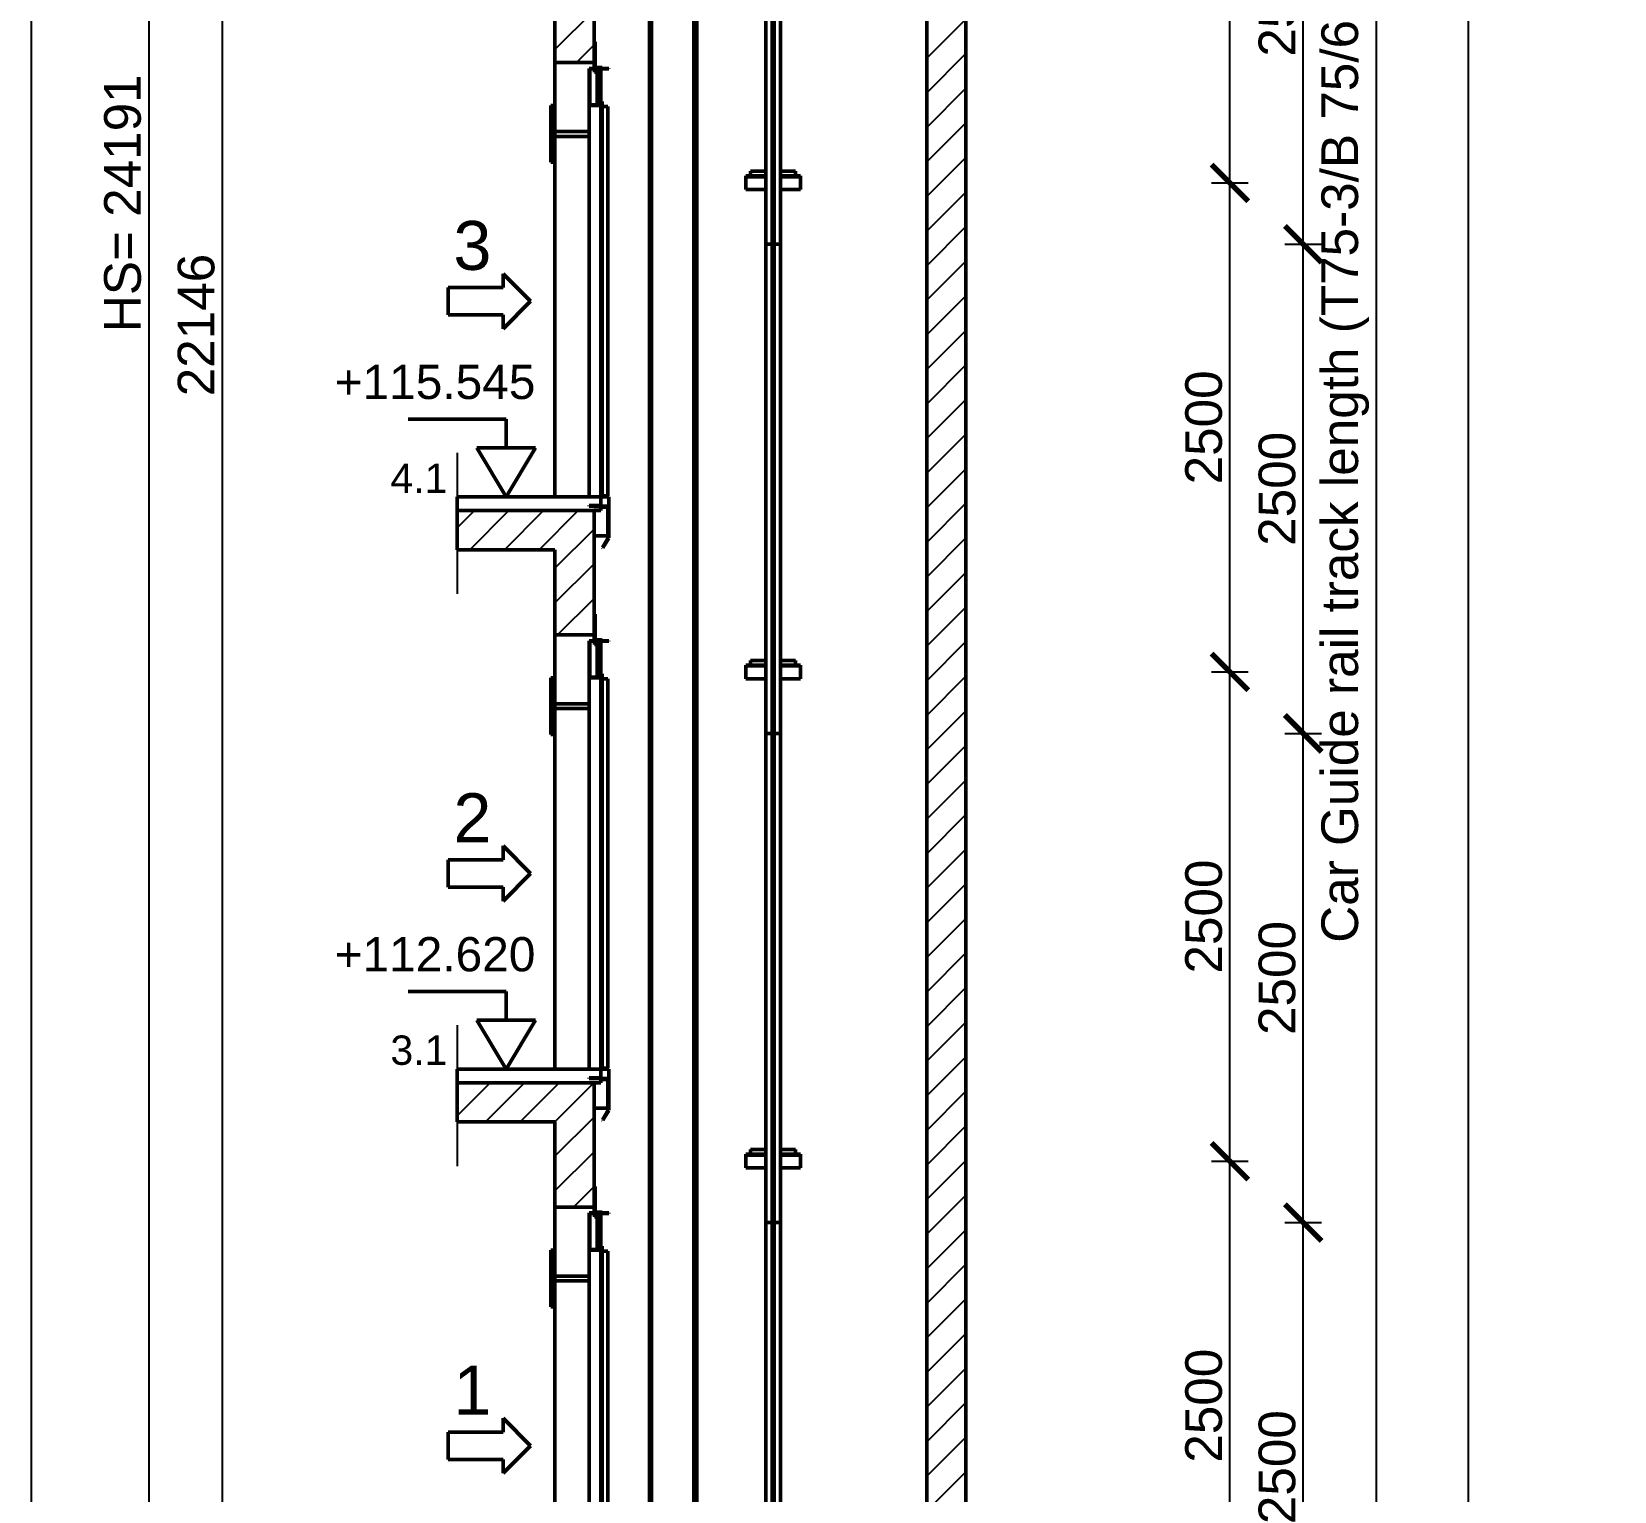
# Model space of a CAD drawing. Header units: millimetres. Extents: x -9546 to 173314, y -46180 to 27253.
# Drawn here: x 37882 to 45972, y 7129 to 14589 of the extents above; entities that cross this region are included whole.
import ezdxf
from ezdxf.enums import TextEntityAlignment as Align

# ---------------------------------------------------------------- set-up
doc = ezdxf.new("R2010")
doc.units = ezdxf.units.MM
doc.linetypes.add('AM_ISO08W050', pattern=[18, 12, -1.5, 3, -1.5])
for name, color, linetype, lineweight in [('AM_0', 7, 'Continuous', 50), ('AM_5', 3, 'Continuous', 25), ('AM_8', 1, 'Continuous', 25), ('LDCar-AM_0', 7, 'Continuous', 50), ('LDCar-AM_4', 3, 'Continuous', 25), ('LDDoorFixingPoints-AM_0', 7, 'Continuous', 50), ('LDElectricalComponents-AM_0', 7, 'Continuous', 50), ('LDGuides-AM_0', 7, 'Continuous', 50), ('LDHallButton-AM_0', 7, 'Continuous', 50), ('LDRailBrackets-AM_0', 7, 'Continuous', 50), ('LDShaft-AM_0', 7, 'Continuous', 50), ('LDShaft-AM_4', 3, 'Continuous', 25), ('LDShaft-AM_5', 3, 'Continuous', 25), ('LDShaft-AM_7', 4, 'AM_ISO08W050', 25)]:
    doc.layers.add(name, color=color, linetype=linetype, lineweight=lineweight)
doc.layers.add('AM_VIEWS', color=1, linetype='Continuous', lineweight=25, plot=False)
doc.styles.add('LD', font='ARIALUNI.ttf')
doc.dimstyles.new('LIFT', dxfattribs={"dimtxt": 2.5, "dimasz": 2.5, "dimexe": 1.25, "dimexo": 0, "dimgap": 0.5, "dimtad": 1, "dimdec": 0, "dimzin": 1, "dimdsep": 46, "dimtxsty": 'LD', "dimblk": 'ARCHTICK', "dimcen": 0, "dimdle": 1, "dimclrd": 3, "dimclre": 3, "dimclrt": 4, "dimadec": 0, "dimazin": 0, "dimtp": 0.1, "dimtm": 0.1, "dimtfac": 0.71, "dimtdec": 0, "dimtix": 1, "dimtmove": 0, "dimatfit": 3, "dimfxl": 1, "dimtolj": 1, "dimarcsym": 0})

# ---------------------------------------------------------------- blocks, each defined once
blk = doc.blocks.new('LD_20260611094835_0000033D')
at = {"layer": 'AM_8'}
for p, q in [((-200, 12881.5), (0, 13081.5)), ((1700, 12836.9), (1900, 13036.9)), ((-89.7, 12815), (0, 12904.7)), ((1700, 12660.2), (1900, 12860.2)), ((1700, 12483.4), (1900, 12683.4)), ((1700, 12306.6), (1900, 12506.6)), ((1700, 12129.8), (1900, 12329.8)), ((1700, 11953), (1900, 12153)), ((1700, 11776.3), (1900, 11976.3)), ((1700, 11599.5), (1900, 11799.5)), ((1700, 11422.7), (1900, 11622.7)), ((1700, 11245.9), (1900, 11445.9)), ((1700, 11069.2), (1900, 11269.2)), ((1700, 10892.4), (1900, 11092.4)), ((1700, 10715.6), (1900, 10915.6)), ((1700, 10538.8), (1900, 10738.8)), ((-700, 10436.9), (-611.9, 10525)), ((-635.2, 10325), (-435.2, 10525)), ((-458.4, 10325), (-258.4, 10525)), ((-281.6, 10325), (-81.6, 10525)), ((1700, 10362.1), (1900, 10562.1)), ((-200, 10229.8), (0, 10429.8)), ((1700, 10185.3), (1900, 10385.3)), ((-200, 10053), (0, 10253)), ((1700, 10008.5), (1900, 10208.5)), ((-186.3, 9890), (0, 10076.3)), ((1700, 9831.7), (1900, 10031.7)), ((-9.5, 9890), (0, 9899.5)), ((1700, 9655), (1900, 9855)), ((1700, 9478.2), (1900, 9678.2)), ((1700, 9301.4), (1900, 9501.4)), ((1700, 9124.6), (1900, 9324.6)), ((1700, 8947.8), (1900, 9147.8)), ((1700, 8771.1), (1900, 8971.1)), ((1700, 8594.3), (1900, 8794.3)), ((1700, 8417.5), (1900, 8617.5)), ((1700, 8240.7), (1900, 8440.7)), ((1700, 8064), (1900, 8264)), ((1700, 7887.2), (1900, 8087.2)), ((1700, 7710.4), (1900, 7910.4)), ((1700, 7533.6), (1900, 7733.6)), ((-700, 7431.7), (-531.7, 7600)), ((-555, 7400), (-355, 7600)), ((-378.2, 7400), (-178.2, 7600)), ((-201.4, 7400), (-1.4, 7600)), ((1700, 7356.9), (1900, 7556.9)), ((-200, 7224.6), (0, 7424.6)), ((1700, 7180.1), (1900, 7380.1)), ((-200, 7047.8), (0, 7247.8)), ((1700, 7003.3), (1900, 7203.3)), ((-106.1, 6965), (0, 7071.1)), ((1700, 6826.5), (1900, 7026.5)), ((1700, 6649.7), (1900, 6849.7)), ((1700, 6473), (1900, 6673)), ((1700, 6296.2), (1900, 6496.2)), ((1700, 6119.4), (1900, 6319.4)), ((1700, 5942.6), (1900, 6142.6)), ((1700, 5765.9), (1900, 5965.9)), ((1700, 5589.1), (1900, 5789.1)), ((1700, 5412.3), (1900, 5612.3))]:
    blk.add_line(p, q, dxfattribs=at)
blk = doc.blocks.new('LD_20260611094835_0000033E')
at = {"layer": 'LDShaft-AM_0'}
for p, q in [((1900, 0), (1900, 24391)), ((1700, 24191), (1700, 0)), ((0, 12815), (0, 13450)), ((-200, 13250), (-200, 12815)), ((-200, 12815), (-200, 12462.5)), ((-200, 12815), (-80, 12815)), ((-80, 12815), (0, 12815)), ((0, 12785), (0, 12815)), ((-200, 12462.5), (-200, 12437.5)), ((-200, 12462.5), (-25, 12462.5)), ((-200, 12437.5), (-200, 10595)), ((-25, 12437.5), (-200, 12437.5)), ((-200, 10525), (-700, 10525)), ((-700, 10525), (-700, 10325)), ((-80, 10525), (-200, 10525)), ((0, 10525), (-80, 10525)), ((0, 9890), (0, 10525)), ((-700, 10325), (-200, 10325)), ((-200, 10325), (-200, 9890)), ((-200, 9890), (-200, 9537.5)), ((-200, 9890), (-80, 9890)), ((-80, 9890), (0, 9890)), ((0, 9860), (0, 9890)), ((-200, 9537.5), (-200, 9512.5)), ((-200, 9537.5), (-25, 9537.5)), ((-200, 9512.5), (-200, 7670)), ((-25, 9512.5), (-200, 9512.5)), ((-200, 7600), (-700, 7600)), ((-700, 7600), (-700, 7400)), ((-80, 7600), (-200, 7600)), ((0, 7600), (-80, 7600)), ((0, 6965), (0, 7600)), ((-700, 7400), (-200, 7400)), ((-200, 7400), (-200, 6965)), ((-200, 6965), (-200, 6612.5)), ((-200, 6965), (-80, 6965)), ((-80, 6965), (0, 6965)), ((0, 6935), (0, 6965)), ((-200, 6612.5), (-200, 6587.5)), ((-200, 6612.5), (-25, 6612.5)), ((-200, 6587.5), (-200, 4745)), ((-25, 6587.5), (-200, 6587.5))]:
    blk.add_line(p, q, dxfattribs=at)
blk = doc.blocks.new('LD_ENTRY_L')
for p, q in [((0, 0), (-140.6, 140.6)), ((-140.6, 70.3), (-140.6, 140.6)), ((-421.5, -70.3), (-421.5, 70.3)), ((-140.6, 70.3), (-421.5, 70.3)), ((0, 0), (-140.6, -140.6)), ((-140.6, -70.3), (-421.5, -70.3)), ((-140.6, -140.6), (-140.6, -70.3))]:
    blk.add_line(p, q)
blk = doc.blocks.new('LD_20260611094835_00000353')
at = {"layer": 'LDCar-AM_0'}
blk.add_blockref('LD_ENTRY_L', (0, 0), dxfattribs=at)
at = {"layer": 'LDCar-AM_0', "style": 'LD'}
blk.add_text('1', height=250, dxfattribs=at).set_placement((-200, 160), align=Align.RIGHT)
blk = doc.blocks.new('LD_20260611094835_00000356')
at = {"layer": 'LDHallButton-AM_0'}
for p, q in [((-21, 290), (-21, 0)), ((-18, 290), (-21, 290)), ((-5, 290), (-18, 290)), ((-5, 0), (-5, 290)), ((-5, 285), (-5, 5)), ((0, 285), (-5, 285)), ((0, 5), (0, 285)), ((-21, 0), (-18, 0)), ((-18, 0), (-5, 0)), ((-5, 5), (0, 5))]:
    blk.add_line(p, q, dxfattribs=at)
blk = doc.blocks.new('LD_20260611094835_00000357')
at = {"layer": 'LDCar-AM_0'}
for p, q in [((0, 2190), (0, 2000)), ((30, 2190), (0, 2190)), ((3, 2003), (3, 2187)), ((3, 2187), (27, 2187)), ((27, 2187), (27, 2170)), ((40, 2190), (30, 2190)), ((30, 2170), (30, 2190)), ((40, 2190), (40, 2010)), ((100, 2190), (40, 2190)), ((43, 2010), (43, 2187)), ((43, 2187), (100, 2187)), ((60, 2003), (60, 2187)), ((100, 2187), (100, 2190)), ((27, 2170), (30, 2170)), ((0, 2000), (0, 0)), ((0, 2000), (66.5, 2000)), ((63.5, 2003), (3, 2003)), ((40, 2010), (43, 2010)), ((60, 0), (60, 2000)), ((66.5, 2020), (63.5, 2020)), ((63.5, 2020), (63.5, 2003)), ((66.5, 2000), (66.5, 2020)), ((66.5, 1995), (66.5, 5)), ((95, 1995), (66.5, 1995)), ((95, 5), (95, 1995)), ((0, 0), (60, 0)), ((100, 0), (60, 0)), ((60, 0), (60, -44.5)), ((66.5, 5), (95, 5)), ((100, -47.5), (100, 0)), ((60, -44.5), (0, -44.5)), ((0, -44.5), (0, -47.5)), ((0, -47.5), (60, -47.5)), ((60, -47.5), (97, -47.5)), ((97, -47.5), (97, -210)), ((100, -210), (100, -47.5)), ((97.2, -210.2), (67.2, -259.2)), ((69.8, -260.8), (99.8, -211.8)), ((97, -210), (100, -210)), ((99.8, -211.8), (97.2, -210.2)), ((67.2, -259.2), (69.8, -260.8))]:
    blk.add_line(p, q, dxfattribs=at)
blk = doc.blocks.new('LD_20260611094835_00000359')
at = {"layer": 'LDDoorFixingPoints-AM_0'}
for p, q in [((5, 35), (1, 35)), ((1, 35), (1, -100)), ((5, 35), (1, 35)), ((1, 35), (1, -100)), ((5, -96), (5, 35)), ((5, -96), (5, 35)), ((1, -100), (41, -100)), ((1, -100), (41, -100)), ((41, -96), (5, -96)), ((41, -96), (5, -96)), ((41, -100), (41, -96)), ((41, -100), (41, -96))]:
    blk.add_line(p, q, dxfattribs=at)
blk = doc.blocks.new('LD_20260611094835_0000035A')
at = {"layer": 'LDShaft-AM_4'}
blk.add_line((-700, 225), (-700, -495), dxfattribs=at)
blk = doc.blocks.new('LD_ENTRY_FLOOR_L')
for p, q in [((-150, 250), (0, 0)), ((0, 0), (150, 250))]:
    blk.add_line(p, q)
at = {"layer": 'AM_0'}
for p, q in [((0, 397.7), (-500, 397.7)), ((0, 250), (0, 397.7)), ((150, 250), (-150, 250))]:
    blk.add_line(p, q, dxfattribs=at)
blk = doc.blocks.new('LD_20260611094835_0000035C')
at = {"layer": 'LDCar-AM_0'}
blk.add_blockref('LD_ENTRY_FLOOR_L', (0, 0), dxfattribs=at)
at = {"layer": 'LDCar-AM_0', "style": 'LD'}
blk.add_text('+115.545', height=175, dxfattribs=at).set_placement((150, 500), align=Align.RIGHT)
blk = doc.blocks.new('LD_20260611094835_0000035D')
at = {"layer": 'LDCar-AM_0'}
blk.add_blockref('LD_ENTRY_L', (0, 0), dxfattribs=at)
at = {"layer": 'LDCar-AM_0', "style": 'LD'}
blk.add_text('3', height=250, dxfattribs=at).set_placement((-200, 160), align=Align.RIGHT)
blk = doc.blocks.new('LD_20260611094835_0000035E')
at = {"layer": 'LDShaft-AM_0'}
for p, q in [((-200, 0), (-700, 0)), ((-700, 0), (-700, -70)), ((-80, 0), (-200, 0)), ((0, 0), (-80, 0)), ((35, 0), (0, 0)), ((35, -70), (35, 0)), ((-700, -70), (-200, -70)), ((-200, -70), (-80, -70)), ((-80, -70), (0, -70)), ((0, -70), (35, -70))]:
    blk.add_line(p, q, dxfattribs=at)
blk = doc.blocks.new('LD_20260611094835_0000035F')
at = {"layer": 'LDShaft-AM_0'}
for p, q in [((35, 0), (0, 0)), ((0, 0), (0, -1)), ((35, -1), (35, 0)), ((0, -1), (35, -1)), ((0, -22.5), (0, -151)), ((71, -1), (35, -1)), ((71, -5), (35, -5)), ((35, -5), (71, -5)), ((71, -5), (71, -1)), ((71, -151), (71, -5)), ((0, -151), (71, -151))]:
    blk.add_line(p, q, dxfattribs=at)
blk = doc.blocks.new('LD_20260611094835_00000360')
at = {"layer": 'LDHallButton-AM_0'}
for p, q in [((-21, 290), (-21, 0)), ((-18, 290), (-21, 290)), ((-5, 290), (-18, 290)), ((-5, 0), (-5, 290)), ((-5, 285), (-5, 5)), ((0, 285), (-5, 285)), ((0, 5), (0, 285)), ((-21, 0), (-18, 0)), ((-18, 0), (-5, 0)), ((-5, 5), (0, 5))]:
    blk.add_line(p, q, dxfattribs=at)
blk = doc.blocks.new('LD_20260611094835_00000361')
at = {"layer": 'LDCar-AM_0'}
for p, q in [((0, 2190), (0, 2000)), ((30, 2190), (0, 2190)), ((3, 2003), (3, 2187)), ((3, 2187), (27, 2187)), ((27, 2187), (27, 2170)), ((40, 2190), (30, 2190)), ((30, 2170), (30, 2190)), ((40, 2190), (40, 2010)), ((100, 2190), (40, 2190)), ((43, 2010), (43, 2187)), ((43, 2187), (100, 2187)), ((60, 2003), (60, 2187)), ((100, 2187), (100, 2190)), ((27, 2170), (30, 2170)), ((0, 2000), (0, 0)), ((0, 2000), (66.5, 2000)), ((63.5, 2003), (3, 2003)), ((40, 2010), (43, 2010)), ((60, 0), (60, 2000)), ((66.5, 2020), (63.5, 2020)), ((63.5, 2020), (63.5, 2003)), ((66.5, 2000), (66.5, 2020)), ((66.5, 1995), (66.5, 5)), ((95, 1995), (66.5, 1995)), ((95, 5), (95, 1995)), ((0, 0), (60, 0)), ((100, 0), (60, 0)), ((60, 0), (60, -44.5)), ((66.5, 5), (95, 5)), ((100, -47.5), (100, 0)), ((60, -44.5), (0, -44.5)), ((0, -44.5), (0, -47.5)), ((0, -47.5), (60, -47.5)), ((60, -47.5), (97, -47.5)), ((97, -47.5), (97, -210)), ((100, -210), (100, -47.5)), ((97.2, -210.2), (67.2, -259.2)), ((69.8, -260.8), (99.8, -211.8)), ((97, -210), (100, -210)), ((99.8, -211.8), (97.2, -210.2)), ((67.2, -259.2), (69.8, -260.8))]:
    blk.add_line(p, q, dxfattribs=at)
blk = doc.blocks.new('LD_20260611094835_00000363')
at = {"layer": 'LDDoorFixingPoints-AM_0'}
for p, q in [((5, 35), (1, 35)), ((1, 35), (1, -100)), ((5, 35), (1, 35)), ((1, 35), (1, -100)), ((5, -96), (5, 35)), ((5, -96), (5, 35)), ((1, -100), (41, -100)), ((1, -100), (41, -100)), ((41, -96), (5, -96)), ((41, -96), (5, -96)), ((41, -100), (41, -96)), ((41, -100), (41, -96))]:
    blk.add_line(p, q, dxfattribs=at)
blk = doc.blocks.new('LD_20260611094835_00000364')
at = {"layer": 'LDShaft-AM_4'}
blk.add_line((-700, 225), (-700, -495), dxfattribs=at)
blk = doc.blocks.new('LD_20260611094835_00000366')
at = {"layer": 'LDCar-AM_0'}
blk.add_blockref('LD_ENTRY_L', (0, 0), dxfattribs=at)
at = {"layer": 'LDCar-AM_0', "style": 'LD'}
blk.add_text('2', height=250, dxfattribs=at).set_placement((-200, 160), align=Align.RIGHT)
blk = doc.blocks.new('LD_20260611094835_00000367')
at = {"layer": 'LDCar-AM_0'}
blk.add_blockref('LD_ENTRY_FLOOR_L', (0, 0), dxfattribs=at)
at = {"layer": 'LDCar-AM_0', "style": 'LD'}
blk.add_text('+112.620', height=175, dxfattribs=at).set_placement((150, 500), align=Align.RIGHT)
blk = doc.blocks.new('LD_20260611094835_00000368')
at = {"layer": 'LDShaft-AM_0'}
for p, q in [((-200, 0), (-700, 0)), ((-700, 0), (-700, -70)), ((-80, 0), (-200, 0)), ((0, 0), (-80, 0)), ((35, 0), (0, 0)), ((35, -70), (35, 0)), ((-700, -70), (-200, -70)), ((-200, -70), (-80, -70)), ((-80, -70), (0, -70)), ((0, -70), (35, -70))]:
    blk.add_line(p, q, dxfattribs=at)
blk = doc.blocks.new('LD_20260611094835_00000369')
at = {"layer": 'LDShaft-AM_0'}
for p, q in [((35, 0), (0, 0)), ((0, 0), (0, -1)), ((35, -1), (35, 0)), ((0, -1), (35, -1)), ((0, -22.5), (0, -151)), ((71, -1), (35, -1)), ((71, -5), (35, -5)), ((35, -5), (71, -5)), ((71, -5), (71, -1)), ((71, -151), (71, -5)), ((0, -151), (71, -151))]:
    blk.add_line(p, q, dxfattribs=at)
blk = doc.blocks.new('LD_20260611094835_0000036A')
at = {"layer": 'LDHallButton-AM_0'}
for p, q in [((-21, 290), (-21, 0)), ((-18, 290), (-21, 290)), ((-5, 290), (-18, 290)), ((-5, 0), (-5, 290)), ((-5, 285), (-5, 5)), ((0, 285), (-5, 285)), ((0, 5), (0, 285)), ((-21, 0), (-18, 0)), ((-18, 0), (-5, 0)), ((-5, 5), (0, 5))]:
    blk.add_line(p, q, dxfattribs=at)
blk = doc.blocks.new('LD_20260611094835_0000036B')
at = {"layer": 'LDCar-AM_0'}
for p, q in [((0, 2190), (0, 2000)), ((30, 2190), (0, 2190)), ((3, 2003), (3, 2187)), ((3, 2187), (27, 2187)), ((27, 2187), (27, 2170)), ((40, 2190), (30, 2190)), ((30, 2170), (30, 2190)), ((40, 2190), (40, 2010)), ((100, 2190), (40, 2190)), ((43, 2010), (43, 2187)), ((43, 2187), (100, 2187)), ((60, 2003), (60, 2187)), ((100, 2187), (100, 2190)), ((27, 2170), (30, 2170)), ((0, 2000), (0, 0)), ((0, 2000), (66.5, 2000)), ((63.5, 2003), (3, 2003)), ((40, 2010), (43, 2010)), ((60, 0), (60, 2000)), ((66.5, 2020), (63.5, 2020)), ((63.5, 2020), (63.5, 2003)), ((66.5, 2000), (66.5, 2020)), ((66.5, 1995), (66.5, 5)), ((95, 1995), (66.5, 1995)), ((95, 5), (95, 1995)), ((0, 0), (60, 0)), ((100, 0), (60, 0)), ((60, 0), (60, -44.5)), ((66.5, 5), (95, 5)), ((100, -47.5), (100, 0)), ((60, -44.5), (0, -44.5)), ((0, -44.5), (0, -47.5)), ((0, -47.5), (60, -47.5)), ((60, -47.5), (97, -47.5)), ((97, -47.5), (97, -210)), ((100, -210), (100, -47.5)), ((97.2, -210.2), (67.2, -259.2)), ((69.8, -260.8), (99.8, -211.8)), ((97, -210), (100, -210)), ((99.8, -211.8), (97.2, -210.2)), ((67.2, -259.2), (69.8, -260.8))]:
    blk.add_line(p, q, dxfattribs=at)
blk = doc.blocks.new('LD_20260611094835_0000036D')
at = {"layer": 'LDDoorFixingPoints-AM_0'}
for p, q in [((5, 35), (1, 35)), ((1, 35), (1, -100)), ((5, 35), (1, 35)), ((1, 35), (1, -100)), ((5, -96), (5, 35)), ((5, -96), (5, 35)), ((1, -100), (41, -100)), ((1, -100), (41, -100)), ((41, -96), (5, -96)), ((41, -96), (5, -96)), ((41, -100), (41, -96)), ((41, -100), (41, -96))]:
    blk.add_line(p, q, dxfattribs=at)
blk = doc.blocks.new('LD_20260611094835_00000389')
at = {"layer": 'AM_0'}
for p, q in [((-631, 22296), (-631, 171)), ((-621, 171), (-621, 22296))]:
    blk.add_line(p, q, dxfattribs=at)
blk = doc.blocks.new('LD_20260611094835_0000038B')
at = {"layer": 'LDShaft-AM_7'}
blk.add_line((0, -20061), (0, 4980), dxfattribs=at)
blk = doc.blocks.new('LD_20260611094835_0000038D')
at = {"layer": 'LDElectricalComponents-AM_0'}
for p, q in [((-400, 22854), (-400, 220)), ((-384, 220), (-384, 22854))]:
    blk.add_line(p, q, dxfattribs=at)
blk = doc.blocks.new('LD_20260611094835_00000397')
at = {"layer": 'LDRailBrackets-AM_0'}
for p, q in [((-37.5, 35), (-140, 35)), ((-140, 35), (-140, 31)), ((-37.5, 31), (-140, 31)), ((-140, 31), (-140, -35)), ((-140, 31), (-37.5, 31)), ((-115, 59), (-115, 35)), ((-37.5, 59), (-115, 59)), ((-115, 35), (-37.5, 35)), ((115, 59), (37.5, 59)), ((37.5, 35), (115, 35)), ((140, 35), (37.5, 35)), ((140, 31), (37.5, 31)), ((37.5, 31), (140, 31)), ((115, 35), (115, 59)), ((140, 31), (140, 35)), ((140, -35), (140, 31)), ((-140, -35), (-37.5, -35)), ((37.5, -35), (140, -35))]:
    blk.add_line(p, q, dxfattribs=at)
blk = doc.blocks.new('LD_20260611094835_00000398')
at = {"layer": 'LDRailBrackets-AM_0'}
for p, q in [((-37.5, 35), (-140, 35)), ((-140, 35), (-140, 31)), ((-37.5, 31), (-140, 31)), ((-140, 31), (-140, -35)), ((-140, 31), (-37.5, 31)), ((-115, 59), (-115, 35)), ((-37.5, 59), (-115, 59)), ((-115, 35), (-37.5, 35)), ((115, 59), (37.5, 59)), ((37.5, 35), (115, 35)), ((140, 35), (37.5, 35)), ((140, 31), (37.5, 31)), ((37.5, 31), (140, 31)), ((115, 35), (115, 59)), ((140, 31), (140, 35)), ((140, -35), (140, 31)), ((-140, -35), (-37.5, -35)), ((37.5, -35), (140, -35))]:
    blk.add_line(p, q, dxfattribs=at)
blk = doc.blocks.new('LD_20260611094835_00000399')
at = {"layer": 'LDRailBrackets-AM_0'}
for p, q in [((-37.5, 35), (-140, 35)), ((-140, 35), (-140, 31)), ((-37.5, 31), (-140, 31)), ((-140, 31), (-140, -35)), ((-140, 31), (-37.5, 31)), ((-115, 59), (-115, 35)), ((-37.5, 59), (-115, 59)), ((-115, 35), (-37.5, 35)), ((115, 59), (37.5, 59)), ((140, 35), (37.5, 35)), ((37.5, 35), (115, 35)), ((140, 31), (37.5, 31)), ((37.5, 31), (140, 31)), ((115, 35), (115, 59)), ((140, 31), (140, 35)), ((140, -35), (140, 31)), ((-140, -35), (-37.5, -35)), ((37.5, -35), (140, -35))]:
    blk.add_line(p, q, dxfattribs=at)
blk = doc.blocks.new('LD_20260611094835_000003A1')
at = {"layer": 'LDGuides-AM_0'}
for p, q in [((-5, 1250), (-37.5, 1250)), ((-37.5, 1250), (-37.5, -1250)), ((5, 1250), (-5, 1250)), ((-5, 1250), (-5, -1250)), ((-5, -1250), (-5, 1250)), ((5, -1250), (5, 1250)), ((37.5, 1250), (5, 1250)), ((5, 1250), (5, -1250)), ((37.5, -1250), (37.5, 1250)), ((-37.5, -1250), (-5, -1250)), ((-5, -1250), (5, -1250)), ((5, -1250), (37.5, -1250))]:
    blk.add_line(p, q, dxfattribs=at)
blk = doc.blocks.new('LD_20260611094835_000003A3')
at = {"layer": 'LDGuides-AM_0'}
for p, q in [((-5, 1250), (-37.5, 1250)), ((-37.5, 1250), (-37.5, -1250)), ((5, 1250), (-5, 1250)), ((-5, 1250), (-5, -1250)), ((-5, -1250), (-5, 1250)), ((5, -1250), (5, 1250)), ((37.5, 1250), (5, 1250)), ((5, 1250), (5, -1250)), ((37.5, -1250), (37.5, 1250)), ((-37.5, -1250), (-5, -1250)), ((-5, -1250), (5, -1250)), ((5, -1250), (37.5, -1250))]:
    blk.add_line(p, q, dxfattribs=at)
blk = doc.blocks.new('LD_20260611094835_000003A9')
at = {"layer": 'LDGuides-AM_0'}
for p, q in [((-5, 1250), (-37.5, 1250)), ((-37.5, 1250), (-37.5, -1250)), ((5, 1250), (-5, 1250)), ((-5, 1250), (-5, -1250)), ((-5, -1250), (-5, 1250)), ((5, -1250), (5, 1250)), ((37.5, 1250), (5, 1250)), ((5, 1250), (5, -1250)), ((37.5, -1250), (37.5, 1250)), ((-37.5, -1250), (-5, -1250)), ((-5, -1250), (5, -1250)), ((5, -1250), (37.5, -1250))]:
    blk.add_line(p, q, dxfattribs=at)
blk = doc.blocks.new('LD_20260611094835_000003AF')
at = {"layer": 'LDGuides-AM_0'}
for p, q in [((-5, 1250), (-37.5, 1250)), ((-37.5, 1250), (-37.5, -1250)), ((-5, -1250), (-5, 1250)), ((5, 1250), (-5, 1250)), ((-5, 1250), (-5, -1250)), ((37.5, 1250), (5, 1250)), ((5, 1250), (5, -1250)), ((5, -1250), (5, 1250)), ((37.5, -1250), (37.5, 1250)), ((-37.5, -1250), (-5, -1250)), ((-5, -1250), (5, -1250)), ((5, -1250), (37.5, -1250))]:
    blk.add_line(p, q, dxfattribs=at)
blk = doc.blocks.new('_ArchTick')
at = {"color": 0, "linetype": 'ByBlock', "const_width": 0.15}
blk.add_lwpolyline([(-0.5, -0.5), (0.5, 0.5)], dxfattribs=at)
blk = doc.blocks.new('*D2744')
at = {"layer": 'Defpoints', "color": 0, "transparency": 16777216}
for p in [(38857.2, 24162.9), (38950.9, 24162.9), (41666.2, 2016.9)]:
    blk.add_point(p, dxfattribs=at)
at = {"layer": 'LDShaft-AM_5', "color": 3, "lineweight": -2, "transparency": 16777216}
for p, q in [((38857.2, 1941.9), (38857.2, 24237.9)), ((38950.9, 24162.9), (38763.4, 24162.9)), ((41666.2, 2016.9), (38763.4, 2016.9))]:
    blk.add_line(p, q, dxfattribs=at)
at = {"layer": 'LDShaft-AM_5', "color": 3, "lineweight": -2, "transparency": 16777216, "xscale": 187.5, "yscale": 187.5, "zscale": 187.5}
for p, rotation in [((38857.2, 24162.9), 90), ((38857.2, 2016.9), 270)]:
    blk.add_blockref('_ArchTick', p, dxfattribs=dict(at, rotation=rotation))
at = {"layer": 'LDShaft-AM_5', "color": 4, "transparency": 16777216, "insert": (38723.9, 13089.9), "char_height": 187.5, "attachment_point": 5, "rotation": 90, "style": 'LD'}
blk.add_mtext('\\A1;22146', dxfattribs=at)
blk = doc.blocks.new('*D2745')
at = {"layer": 'Defpoints', "color": 0, "transparency": 16777216}
for p in [(44288.4, 13502.9), (44382.2, 13502.9), (44288.4, 11002.9)]:
    blk.add_point(p, dxfattribs=at)
at = {"layer": 'LDShaft-AM_5', "color": 3, "lineweight": -2, "transparency": 16777216}
for p, q in [((44382.2, 10927.9), (44382.2, 13577.9)), ((44288.4, 13502.9), (44475.9, 13502.9)), ((44288.4, 11002.9), (44475.9, 11002.9))]:
    blk.add_line(p, q, dxfattribs=at)
at = {"layer": 'LDShaft-AM_5', "color": 3, "lineweight": -2, "transparency": 16777216, "xscale": 187.5, "yscale": 187.5, "zscale": 187.5}
for p, rotation in [((44382.2, 13502.9), 90), ((44382.2, 11002.9), 270)]:
    blk.add_blockref('_ArchTick', p, dxfattribs=dict(at, rotation=rotation))
at = {"layer": 'LDShaft-AM_5', "color": 4, "transparency": 16777216, "insert": (44248.9, 12252.9), "char_height": 187.5, "attachment_point": 5, "rotation": 90, "style": 'LD'}
blk.add_mtext('\\A1;2500', dxfattribs=at)
blk = doc.blocks.new('*D2746')
at = {"layer": 'Defpoints', "color": 0, "transparency": 16777216}
for p in [(44288.4, 8502.9), (44382.2, 8502.9), (44288.4, 6002.9)]:
    blk.add_point(p, dxfattribs=at)
at = {"layer": 'LDShaft-AM_5', "color": 3, "lineweight": -2, "transparency": 16777216}
for p, q in [((44382.2, 5927.9), (44382.2, 8577.9)), ((44288.4, 8502.9), (44475.9, 8502.9)), ((44288.4, 6002.9), (44475.9, 6002.9))]:
    blk.add_line(p, q, dxfattribs=at)
at = {"layer": 'LDShaft-AM_5', "color": 3, "lineweight": -2, "transparency": 16777216, "xscale": 187.5, "yscale": 187.5, "zscale": 187.5}
for p, rotation in [((44382.2, 8502.9), 90), ((44382.2, 6002.9), 270)]:
    blk.add_blockref('_ArchTick', p, dxfattribs=dict(at, rotation=rotation))
at = {"layer": 'LDShaft-AM_5', "color": 4, "transparency": 16777216, "insert": (44248.9, 7252.9), "char_height": 187.5, "attachment_point": 5, "rotation": 90, "style": 'LD'}
blk.add_mtext('\\A1;2500', dxfattribs=at)
blk = doc.blocks.new('*D2751')
at = {"layer": 'AM_5', "color": 3, "lineweight": -2, "transparency": 16777216}
for p, q in [((44757.2, 1567.9), (44757.2, 24637.9)), ((41672.2, 24562.9), (44850.9, 24562.9)), ((41672.2, 1642.9), (44850.9, 1642.9))]:
    blk.add_line(p, q, dxfattribs=at)
at = {"layer": 'Defpoints', "color": 0, "transparency": 16777216}
for p in [(41672.2, 24562.9), (44757.2, 24562.9), (41672.2, 1642.9)]:
    blk.add_point(p, dxfattribs=at)
at = {"layer": 'AM_5', "color": 3, "lineweight": -2, "transparency": 16777216, "xscale": 187.5, "yscale": 187.5, "zscale": 187.5}
for p, rotation in [((44757.2, 24562.9), 90), ((44757.2, 1642.9), 270)]:
    blk.add_blockref('_ArchTick', p, dxfattribs=dict(at, rotation=rotation))
at = {"layer": 'AM_5', "color": 4, "transparency": 16777216, "insert": (44596.8, 13102.9), "char_height": 187.5, "attachment_point": 5, "rotation": 90, "style": 'LD'}
blk.add_mtext('\\A1;Car Guide rail track length (T75-3/B 75/62/10) = 22920', dxfattribs=at)
blk = doc.blocks.new('*D2752')
at = {"layer": 'Defpoints', "color": 0, "transparency": 16777216}
for p in [(44288.4, 11002.9), (44382.2, 11002.9), (44288.4, 8502.9)]:
    blk.add_point(p, dxfattribs=at)
at = {"layer": 'LDShaft-AM_5', "color": 3, "lineweight": -2, "transparency": 16777216}
for p, q in [((44288.4, 11002.9), (44475.9, 11002.9)), ((44382.2, 8427.9), (44382.2, 11077.9)), ((44288.4, 8502.9), (44475.9, 8502.9))]:
    blk.add_line(p, q, dxfattribs=at)
at = {"layer": 'LDShaft-AM_5', "color": 3, "lineweight": -2, "transparency": 16777216, "xscale": 187.5, "yscale": 187.5, "zscale": 187.5}
for p, rotation in [((44382.2, 11002.9), 90), ((44382.2, 8502.9), 270)]:
    blk.add_blockref('_ArchTick', p, dxfattribs=dict(at, rotation=rotation))
at = {"layer": 'LDShaft-AM_5', "color": 4, "transparency": 16777216, "insert": (44248.9, 9752.9), "char_height": 187.5, "attachment_point": 5, "rotation": 90, "style": 'LD'}
blk.add_mtext('\\A1;2500', dxfattribs=at)
blk = doc.blocks.new('*D2758')
at = {"layer": 'Defpoints', "color": 0, "transparency": 16777216}
for p in [(44288.4, 16002.9), (44382.2, 16002.9), (44288.4, 13502.9)]:
    blk.add_point(p, dxfattribs=at)
at = {"layer": 'LDShaft-AM_5', "color": 3, "lineweight": -2, "transparency": 16777216}
for p, q in [((44382.2, 13427.9), (44382.2, 16077.9)), ((44288.4, 16002.9), (44475.9, 16002.9)), ((44288.4, 13502.9), (44475.9, 13502.9))]:
    blk.add_line(p, q, dxfattribs=at)
at = {"layer": 'LDShaft-AM_5', "color": 3, "lineweight": -2, "transparency": 16777216, "xscale": 187.5, "yscale": 187.5, "zscale": 187.5}
for p, rotation in [((44382.2, 16002.9), 90), ((44382.2, 13502.9), 270)]:
    blk.add_blockref('_ArchTick', p, dxfattribs=dict(at, rotation=rotation))
at = {"layer": 'LDShaft-AM_5', "color": 4, "transparency": 16777216, "insert": (44248.9, 14752.9), "char_height": 187.5, "attachment_point": 5, "rotation": 90, "style": 'LD'}
blk.add_mtext('\\A1;2500', dxfattribs=at)
blk = doc.blocks.new('*D2762')
at = {"layer": 'Defpoints', "color": 0, "transparency": 16777216}
for p in [(43913.4, 11316.9), (44007.2, 11316.9), (43913.4, 8816.9)]:
    blk.add_point(p, dxfattribs=at)
at = {"layer": 'LDShaft-AM_5', "color": 3, "lineweight": -2, "transparency": 16777216}
for p, q in [((44007.2, 8741.9), (44007.2, 11391.9)), ((43913.4, 11316.9), (44100.9, 11316.9)), ((43913.4, 8816.9), (44100.9, 8816.9))]:
    blk.add_line(p, q, dxfattribs=at)
at = {"layer": 'LDShaft-AM_5', "color": 3, "lineweight": -2, "transparency": 16777216, "xscale": 187.5, "yscale": 187.5, "zscale": 187.5}
for p, rotation in [((44007.2, 11316.9), 90), ((44007.2, 8816.9), 270)]:
    blk.add_blockref('_ArchTick', p, dxfattribs=dict(at, rotation=rotation))
at = {"layer": 'LDShaft-AM_5', "color": 4, "transparency": 16777216, "insert": (43873.9, 10066.9), "char_height": 187.5, "attachment_point": 5, "rotation": 90, "style": 'LD'}
blk.add_mtext('\\A1;2500', dxfattribs=at)
blk = doc.blocks.new('*D2764')
at = {"layer": 'Defpoints', "color": 0, "transparency": 16777216}
for p in [(43913.4, 8816.9), (44007.2, 8816.9), (43913.4, 6316.9)]:
    blk.add_point(p, dxfattribs=at)
at = {"layer": 'LDShaft-AM_5', "color": 3, "lineweight": -2, "transparency": 16777216}
for p, q in [((44007.2, 6241.9), (44007.2, 8891.9)), ((43913.4, 8816.9), (44100.9, 8816.9)), ((43913.4, 6316.9), (44100.9, 6316.9))]:
    blk.add_line(p, q, dxfattribs=at)
at = {"layer": 'LDShaft-AM_5', "color": 3, "lineweight": -2, "transparency": 16777216, "xscale": 187.5, "yscale": 187.5, "zscale": 187.5}
for p, rotation in [((44007.2, 8816.9), 90), ((44007.2, 6316.9), 270)]:
    blk.add_blockref('_ArchTick', p, dxfattribs=dict(at, rotation=rotation))
at = {"layer": 'LDShaft-AM_5', "color": 4, "transparency": 16777216, "insert": (43873.9, 7566.9), "char_height": 187.5, "attachment_point": 5, "rotation": 90, "style": 'LD'}
blk.add_mtext('\\A1;2500', dxfattribs=at)
blk = doc.blocks.new('*D2765')
at = {"layer": 'Defpoints', "color": 0, "transparency": 16777216}
for p in [(43913.4, 13816.9), (44007.2, 13816.9), (43913.4, 11316.9)]:
    blk.add_point(p, dxfattribs=at)
at = {"layer": 'LDShaft-AM_5', "color": 3, "lineweight": -2, "transparency": 16777216}
for p, q in [((44007.2, 11241.9), (44007.2, 13891.9)), ((43913.4, 13816.9), (44100.9, 13816.9)), ((43913.4, 11316.9), (44100.9, 11316.9))]:
    blk.add_line(p, q, dxfattribs=at)
at = {"layer": 'LDShaft-AM_5', "color": 3, "lineweight": -2, "transparency": 16777216, "xscale": 187.5, "yscale": 187.5, "zscale": 187.5}
for p, rotation in [((44007.2, 13816.9), 90), ((44007.2, 11316.9), 270)]:
    blk.add_blockref('_ArchTick', p, dxfattribs=dict(at, rotation=rotation))
at = {"layer": 'LDShaft-AM_5', "color": 4, "transparency": 16777216, "insert": (43873.9, 12566.9), "char_height": 187.5, "attachment_point": 5, "rotation": 90, "style": 'LD'}
blk.add_mtext('\\A1;2500', dxfattribs=at)
blk = doc.blocks.new('*D2768')
at = {"layer": 'Defpoints', "color": 0, "transparency": 16777216}
for p in [(43913.4, 16316.9), (44007.2, 16316.9), (43913.4, 13816.9)]:
    blk.add_point(p, dxfattribs=at)
at = {"layer": 'LDShaft-AM_5', "color": 3, "lineweight": -2, "transparency": 16777216}
for p, q in [((44007.2, 13741.9), (44007.2, 16391.9)), ((43913.4, 16316.9), (44100.9, 16316.9)), ((43913.4, 13816.9), (44100.9, 13816.9))]:
    blk.add_line(p, q, dxfattribs=at)
at = {"layer": 'LDShaft-AM_5', "color": 3, "lineweight": -2, "transparency": 16777216, "xscale": 187.5, "yscale": 187.5, "zscale": 187.5}
for p, rotation in [((44007.2, 16316.9), 90), ((44007.2, 13816.9), 270)]:
    blk.add_blockref('_ArchTick', p, dxfattribs=dict(at, rotation=rotation))
at = {"layer": 'LDShaft-AM_5', "color": 4, "transparency": 16777216, "insert": (43873.9, 15066.9), "char_height": 187.5, "attachment_point": 5, "rotation": 90, "style": 'LD'}
blk.add_mtext('\\A1;2500', dxfattribs=at)
blk = doc.blocks.new('*D2774')
at = {"layer": 'AM_5', "color": 3, "lineweight": -2, "transparency": 16777216}
for p, q in [((40757.2, 25807.9), (38388.4, 25807.9)), ((38482.2, 1541.9), (38482.2, 25882.9)), ((40757.2, 1616.9), (38388.4, 1616.9))]:
    blk.add_line(p, q, dxfattribs=at)
at = {"layer": 'Defpoints', "color": 0, "transparency": 16777216}
for p in [(38482.2, 25807.9), (40757.2, 25807.9), (40757.2, 1616.9)]:
    blk.add_point(p, dxfattribs=at)
at = {"layer": 'AM_5', "color": 3, "lineweight": -2, "transparency": 16777216, "xscale": 187.5, "yscale": 187.5, "zscale": 187.5}
for p, rotation in [((38482.2, 25807.9), 90), ((38482.2, 1616.9), 270)]:
    blk.add_blockref('_ArchTick', p, dxfattribs=dict(at, rotation=rotation))
at = {"layer": 'AM_5', "color": 4, "transparency": 16777216, "insert": (38347.7, 13712.4), "char_height": 187.5, "attachment_point": 5, "rotation": 90, "style": 'LD'}
blk.add_mtext('\\A1;HS= 24191', dxfattribs=at)
blk = doc.blocks.new('LD_20260611094835_000003B7')
at = {"layer": 'LDCar-AM_4'}
for p, q in [((-700, 10820), (-700, 10100)), ((-700, 7895), (-700, 7175))]:
    blk.add_line(p, q, dxfattribs=at)

msp = doc.modelspace()

# ---------------------------------------------------------------- linework, layer by layer
at = {"layer": 'AM_VIEWS'}
msp.add_lwpolyline([(37882.2, 27132.9), (45225.9, 27132.9), (45225.9, -189.2), (37882.2, -189.2)], close=True, dxfattribs=at)

# ---------------------------------------------------------------- block references
for name, p in [('LD_20260611094835_0000038B', (41672.2, 21252.9)), ('LD_20260611094835_0000033D', (40757.2, 1616.9)), ('LD_20260611094835_0000033E', (40757.2, 1616.9)), ('LD_20260611094835_0000038D', (41666.2, 2016.9)), ('LD_20260611094835_00000389', (41672.2, 2216.9)), ('LD_20260611094835_000003B7', (40757.2, 1616.9)), ('LD_20260611094835_000003A1', (41672.2, 14752.9)), ('LD_20260611094835_00000363', (40757.2, 14501.9)), ('LD_20260611094835_00000361', (40732.2, 12211.9)), ('LD_20260611094835_00000360', (40557.2, 13921.9)), ('LD_20260611094835_00000398', (41672.2, 13816.9)), ('LD_20260611094835_0000035D', (40432.2, 13211.9)), ('LD_20260611094835_000003AF', (41672.2, 12252.9)), ('LD_20260611094835_0000035C', (40307.2, 12211.9)), ('LD_20260611094835_0000035A', (40757.2, 12211.9)), ('LD_20260611094835_0000035E', (40757.2, 12211.9)), ('LD_20260611094835_0000035F', (40757.2, 12164.4)), ('LD_20260611094835_0000036D', (40757.2, 11576.9)), ('LD_20260611094835_0000036B', (40732.2, 9286.9)), ('LD_20260611094835_00000399', (41672.2, 11316.9)), ('LD_20260611094835_0000036A', (40557.2, 10996.9)), ('LD_20260611094835_000003A9', (41672.2, 9752.9)), ('LD_20260611094835_00000366', (40432.2, 10286.9)), ('LD_20260611094835_00000367', (40307.2, 9286.9)), ('LD_20260611094835_00000364', (40757.2, 9286.9)), ('LD_20260611094835_00000368', (40757.2, 9286.9)), ('LD_20260611094835_00000369', (40757.2, 9239.4)), ('LD_20260611094835_00000397', (41672.2, 8816.9)), ('LD_20260611094835_00000359', (40757.2, 8651.9)), ('LD_20260611094835_00000357', (40732.2, 6361.9)), ('LD_20260611094835_000003A3', (41672.2, 7252.9)), ('LD_20260611094835_00000356', (40557.2, 8071.9)), ('LD_20260611094835_00000353', (40432.2, 7361.9))]:
    msp.add_blockref(name, p)

# ---------------------------------------------------------------- texts
at = {"layer": 'LDShaft-AM_0', "char_height": 150, "attachment_point": 9, "style": 'LD'}
for s, insert in [('\\fArial Unicode MS|b0|i0;\\l\\C256;4.1', (40007.2, 12231.9)), ('\\fArial Unicode MS|b0|i0;\\l\\C256;3.1', (40007.2, 9306.9))]:
    msp.add_mtext(s, dxfattribs=dict(at, insert=insert))

# ---------------------------------------------------------------- dimensions: what is measured, and where the dimension line sits
at = {"layer": 'AM_5'}
for base, p1, p2, text, picture, middle in [((38482.2, 25807.9), (40757.2, 1616.9), (40757.2, 25807.9), 'HS= <>', '*D2774', (38347.7, 13712.4)), ((44757.2, 24562.9), (41672.2, 1642.9), (41672.2, 24562.9), 'Car Guide rail track length (T75-3/B 75/62/10) = <>', '*D2751', (44596.8, 13102.9))]:
    dim = msp.add_linear_dim(base=base, p1=p1, p2=p2, angle=90, text=text, dimstyle='LIFT', override={"dimscale": 75, "dimtxt": 2.5, "dimtix": 1}, dxfattribs=at)
    dim.commit()
    dim.dimension.update_dxf_attribs({"geometry": picture, "text_midpoint": middle})
at = {"layer": 'LDShaft-AM_5'}
for base, p1, p2, picture, middle in [((38857.2, 24162.9), (41666.2, 2016.9), (38950.9, 24162.9), '*D2744', (38723.9, 13089.9)), ((44007.2, 16316.9), (43913.4, 13816.9), (43913.4, 16316.9), '*D2768', (43873.9, 15066.9)), ((44382.2, 16002.9), (44288.4, 13502.9), (44288.4, 16002.9), '*D2758', (44248.9, 14752.9)), ((44007.2, 13816.9), (43913.4, 11316.9), (43913.4, 13816.9), '*D2765', (43873.9, 12566.9)), ((44382.2, 13502.9), (44288.4, 11002.9), (44288.4, 13502.9), '*D2745', (44248.9, 12252.9)), ((44007.2, 11316.9), (43913.4, 8816.9), (43913.4, 11316.9), '*D2762', (43873.9, 10066.9)), ((44382.2, 11002.9), (44288.4, 8502.9), (44288.4, 11002.9), '*D2752', (44248.9, 9752.9)), ((44007.2, 8816.9), (43913.4, 6316.9), (43913.4, 8816.9), '*D2764', (43873.9, 7566.9)), ((44382.2, 8502.9), (44288.4, 6002.9), (44288.4, 8502.9), '*D2746', (44248.9, 7252.9))]:
    dim = msp.add_linear_dim(base=base, p1=p1, p2=p2, angle=90, dimstyle='LIFT', override={"dimscale": 75, "dimtxt": 2.5, "dimtix": 1}, dxfattribs=at)
    dim.commit()
    dim.dimension.update_dxf_attribs({"geometry": picture, "text_midpoint": middle})

doc.saveas('drawing.dxf')
